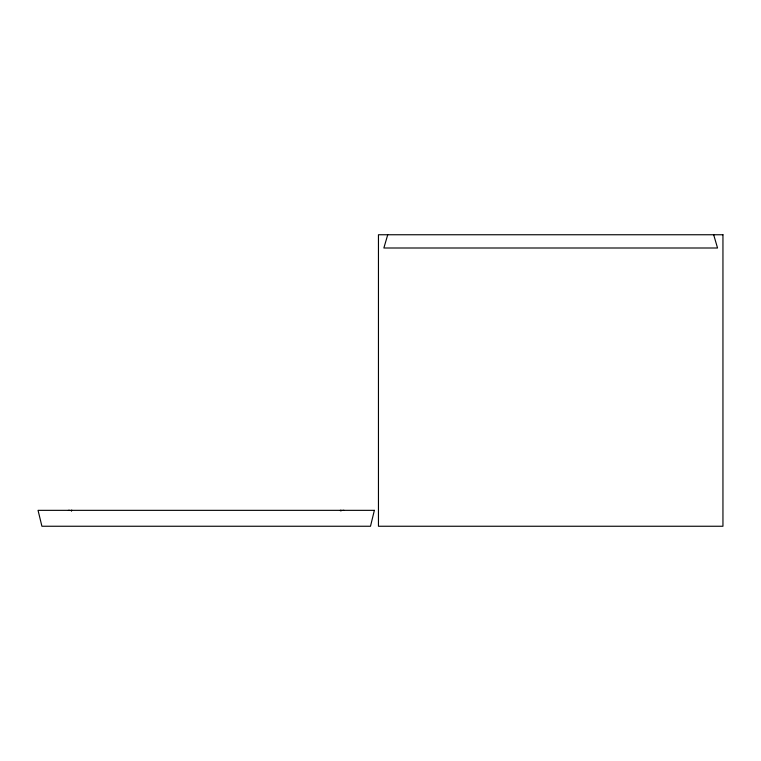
<?xml version="1.0" encoding="UTF-8"?>
<svg xmlns="http://www.w3.org/2000/svg" width="761" height="761" viewBox="0 0 761 761"><rect width="100%" height="100%" fill="white"/><g stroke="black" fill="none" stroke-linecap="round" stroke-linejoin="round"><path stroke-width="1.14" d="M342.85 510.346L344.001 510.346M387.73 234.749L383.867 248L717.537 248L713.675 234.749M71.458 510.707L72.152 510.393L71.306 510.346M341.099 510.346L340.262 510.393L340.957 511.031L340.957 510.346M68.414 510.346L69.565 510.346M71.458 510.346L71.458 511.031M374.364 510.346L370.502 526.251L41.912 526.251L38.05 510.346L374.364 510.346M722.95 234.749L378.455 234.749L378.455 526.251L722.95 526.251L722.95 234.749"/></g></svg>
